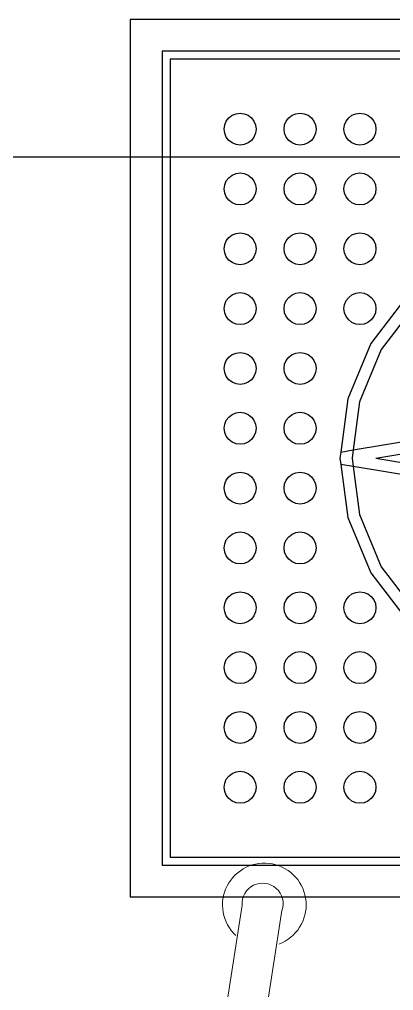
# Model space of a CAD drawing. Header units: millimetres. Extents: x 2562 to 7288, y 778 to 5635.
# Drawn here: x 5853.87 to 5863.24, y 1569.69 to 1594.03 of the extents above; entities that cross this region are included whole.
import ezdxf

# ---------------------------------------------------------------- set-up
doc = ezdxf.new("R2010")
doc.units = ezdxf.units.MM
doc.layers.add('0-gnl-gor3', color=252, linetype='Continuous')
doc.layers.add('2-tef-sabit', color=251, linetype='Continuous')

# ---------------------------------------------------------------- blocks, each defined once
blk = doc.blocks.new('pitcher rinser')
for p, q in [((58064.04, 6468.01), (58064.04, 6248.01)), ((58284.04, 6248.01), (58284.04, 6468.01)), ((58276.04, 6256.01), (58276.04, 6460.01)), ((58072.04, 6458.01), (58072.04, 6258.01)), ((58074.04, 6458.01), (58074.04, 6258.01)), ((58274.04, 6258.01), (58274.04, 6458.01)), ((58171.97, 6303.81), (58164.79, 6346.64)), ((58174.04, 6309.46), (58167.81, 6346.64)), ((58174.04, 6309.46), (58180.27, 6346.64)), ((58183.3, 6346.64), (58176.12, 6303.81)), ((58136.72, 6318.57), (58146.81, 6310.84)), ((58201.28, 6310.84), (58211.36, 6318.57)), ((58134.59, 6316.43), (58145.29, 6308.22)), ((58202.79, 6308.22), (58213.5, 6316.43)), ((58146.81, 6310.84), (58159.94, 6305.4)), ((58188.14, 6305.4), (58201.28, 6310.84)), ((58088.08, 6307.51), (58088.72, 6308.34)), ((58088.72, 6308.34), (58089.54, 6308.98)), ((58089.54, 6308.98), (58090.51, 6309.38)), ((58090.51, 6309.38), (58091.54, 6309.51)), ((58091.54, 6309.51), (58092.58, 6309.38)), ((58092.58, 6309.38), (58093.54, 6308.98)), ((58093.54, 6308.98), (58094.37, 6308.34)), ((58094.37, 6308.34), (58095.01, 6307.51)), ((58103.08, 6307.51), (58103.72, 6308.34)), ((58103.72, 6308.34), (58104.54, 6308.98)), ((58104.54, 6308.98), (58105.51, 6309.38)), ((58105.51, 6309.38), (58106.54, 6309.51)), ((58106.54, 6309.51), (58107.58, 6309.38)), ((58107.58, 6309.38), (58108.54, 6308.98)), ((58108.54, 6308.98), (58109.37, 6308.34)), ((58109.37, 6308.34), (58110.01, 6307.51)), ((58118.08, 6307.51), (58118.72, 6308.34)), ((58118.72, 6308.34), (58119.54, 6308.98)), ((58119.54, 6308.98), (58120.51, 6309.38)), ((58120.51, 6309.38), (58121.54, 6309.51)), ((58121.54, 6309.51), (58122.58, 6309.38)), ((58122.58, 6309.38), (58123.54, 6308.98)), ((58123.54, 6308.98), (58124.37, 6308.34)), ((58124.37, 6308.34), (58125.01, 6307.51)), ((58133.08, 6307.51), (58133.72, 6308.34)), ((58133.72, 6308.34), (58134.54, 6308.98)), ((58134.54, 6308.98), (58135.51, 6309.38)), ((58135.51, 6309.38), (58136.54, 6309.51)), ((58136.54, 6309.51), (58137.58, 6309.38)), ((58137.58, 6309.38), (58138.54, 6308.98)), ((58138.54, 6308.98), (58139.37, 6308.34)), ((58139.37, 6308.34), (58140.01, 6307.51)), ((58145.29, 6308.22), (58159.16, 6302.47)), ((58188.93, 6302.47), (58202.79, 6308.22)), ((58208.08, 6307.51), (58208.72, 6308.34)), ((58208.72, 6308.34), (58209.54, 6308.98)), ((58209.54, 6308.98), (58210.51, 6309.38)), ((58210.51, 6309.38), (58211.54, 6309.51)), ((58211.54, 6309.51), (58212.58, 6309.38)), ((58212.58, 6309.38), (58213.54, 6308.98)), ((58213.54, 6308.98), (58214.37, 6308.34)), ((58214.37, 6308.34), (58215.01, 6307.51)), ((58223.08, 6307.51), (58223.72, 6308.34)), ((58223.72, 6308.34), (58224.54, 6308.98)), ((58224.54, 6308.98), (58225.51, 6309.38)), ((58225.51, 6309.38), (58226.54, 6309.51)), ((58226.54, 6309.51), (58227.58, 6309.38)), ((58227.58, 6309.38), (58228.54, 6308.98)), ((58228.54, 6308.98), (58229.37, 6308.34)), ((58229.37, 6308.34), (58230.01, 6307.51)), ((58238.08, 6307.51), (58238.72, 6308.34)), ((58238.72, 6308.34), (58239.54, 6308.98)), ((58239.54, 6308.98), (58240.51, 6309.38)), ((58240.51, 6309.38), (58241.54, 6309.51)), ((58241.54, 6309.51), (58242.58, 6309.38)), ((58242.58, 6309.38), (58243.54, 6308.98)), ((58243.54, 6308.98), (58244.37, 6308.34)), ((58244.37, 6308.34), (58245.01, 6307.51)), ((58253.08, 6307.51), (58253.72, 6308.34)), ((58253.72, 6308.34), (58254.54, 6308.98)), ((58254.54, 6308.98), (58255.51, 6309.38)), ((58255.51, 6309.38), (58256.54, 6309.51)), ((58256.54, 6309.51), (58257.58, 6309.38)), ((58257.58, 6309.38), (58258.54, 6308.98)), ((58258.54, 6308.98), (58259.37, 6308.34)), ((58259.37, 6308.34), (58260.01, 6307.51)), ((58087.54, 6305.51), (58087.68, 6306.55)), ((58087.68, 6306.55), (58088.08, 6307.51)), ((58095.01, 6307.51), (58095.41, 6306.55)), ((58095.41, 6306.55), (58095.54, 6305.51)), ((58102.54, 6305.51), (58102.68, 6306.55)), ((58102.68, 6306.55), (58103.08, 6307.51)), ((58110.01, 6307.51), (58110.41, 6306.55)), ((58110.41, 6306.55), (58110.54, 6305.51)), ((58117.54, 6305.51), (58117.68, 6306.55)), ((58117.68, 6306.55), (58118.08, 6307.51)), ((58125.01, 6307.51), (58125.41, 6306.55)), ((58125.41, 6306.55), (58125.54, 6305.51)), ((58132.54, 6305.51), (58132.68, 6306.55)), ((58132.68, 6306.55), (58133.08, 6307.51)), ((58140.01, 6307.51), (58140.41, 6306.55)), ((58140.41, 6306.55), (58140.54, 6305.51)), ((58207.54, 6305.51), (58207.68, 6306.55)), ((58207.68, 6306.55), (58208.08, 6307.51)), ((58215.01, 6307.51), (58215.41, 6306.55)), ((58215.41, 6306.55), (58215.54, 6305.51)), ((58222.54, 6305.51), (58222.68, 6306.55)), ((58222.68, 6306.55), (58223.08, 6307.51)), ((58230.01, 6307.51), (58230.41, 6306.55)), ((58230.41, 6306.55), (58230.54, 6305.51)), ((58237.54, 6305.51), (58237.68, 6306.55)), ((58237.68, 6306.55), (58238.08, 6307.51)), ((58245.01, 6307.51), (58245.41, 6306.55)), ((58245.41, 6306.55), (58245.54, 6305.51)), ((58252.54, 6305.51), (58252.68, 6306.55)), ((58252.68, 6306.55), (58253.08, 6307.51)), ((58260.01, 6307.51), (58260.41, 6306.55)), ((58260.41, 6306.55), (58260.54, 6305.51)), ((58087.68, 6304.48), (58087.54, 6305.51)), ((58088.08, 6303.51), (58087.68, 6304.48)), ((58088.72, 6302.69), (58088.08, 6303.51)), ((58095.01, 6303.51), (58094.37, 6302.69)), ((58095.41, 6304.48), (58095.01, 6303.51)), ((58095.54, 6305.51), (58095.41, 6304.48)), ((58102.68, 6304.48), (58102.54, 6305.51)), ((58103.08, 6303.51), (58102.68, 6304.48)), ((58103.72, 6302.69), (58103.08, 6303.51)), ((58110.01, 6303.51), (58109.37, 6302.69)), ((58110.41, 6304.48), (58110.01, 6303.51)), ((58110.54, 6305.51), (58110.41, 6304.48)), ((58117.68, 6304.48), (58117.54, 6305.51)), ((58118.08, 6303.51), (58117.68, 6304.48)), ((58118.72, 6302.69), (58118.08, 6303.51)), ((58125.01, 6303.51), (58124.37, 6302.69)), ((58125.41, 6304.48), (58125.01, 6303.51)), ((58125.54, 6305.51), (58125.41, 6304.48)), ((58132.68, 6304.48), (58132.54, 6305.51)), ((58133.08, 6303.51), (58132.68, 6304.48)), ((58133.72, 6302.69), (58133.08, 6303.51)), ((58140.01, 6303.51), (58139.37, 6302.69)), ((58140.41, 6304.48), (58140.01, 6303.51)), ((58140.54, 6305.51), (58140.41, 6304.48)), ((58159.94, 6305.4), (58171.97, 6303.81)), ((58171.97, 6303.81), (58174.04, 6303.54)), ((58172.49, 6300.72), (58171.97, 6303.81)), ((58174.04, 6303.54), (58176.12, 6303.81)), ((58176.12, 6303.81), (58175.6, 6300.72)), ((58176.12, 6303.81), (58188.14, 6305.4)), ((58207.68, 6304.48), (58207.54, 6305.51)), ((58208.08, 6303.51), (58207.68, 6304.48)), ((58208.72, 6302.69), (58208.08, 6303.51)), ((58215.01, 6303.51), (58214.37, 6302.69)), ((58215.41, 6304.48), (58215.01, 6303.51)), ((58215.54, 6305.51), (58215.41, 6304.48)), ((58222.68, 6304.48), (58222.54, 6305.51)), ((58223.08, 6303.51), (58222.68, 6304.48)), ((58223.72, 6302.69), (58223.08, 6303.51)), ((58230.01, 6303.51), (58229.37, 6302.69)), ((58230.41, 6304.48), (58230.01, 6303.51)), ((58230.54, 6305.51), (58230.41, 6304.48)), ((58237.68, 6304.48), (58237.54, 6305.51)), ((58238.08, 6303.51), (58237.68, 6304.48)), ((58238.72, 6302.69), (58238.08, 6303.51)), ((58245.01, 6303.51), (58244.37, 6302.69)), ((58245.41, 6304.48), (58245.01, 6303.51)), ((58245.54, 6305.51), (58245.41, 6304.48)), ((58252.68, 6304.48), (58252.54, 6305.51)), ((58253.08, 6303.51), (58252.68, 6304.48)), ((58253.72, 6302.69), (58253.08, 6303.51)), ((58260.01, 6303.51), (58259.37, 6302.69)), ((58260.41, 6304.48), (58260.01, 6303.51)), ((58260.54, 6305.51), (58260.41, 6304.48)), ((58089.54, 6302.05), (58088.72, 6302.69)), ((58090.51, 6301.65), (58089.54, 6302.05)), ((58091.54, 6301.51), (58090.51, 6301.65)), ((58092.58, 6301.65), (58091.54, 6301.51)), ((58093.54, 6302.05), (58092.58, 6301.65)), ((58094.37, 6302.69), (58093.54, 6302.05)), ((58104.54, 6302.05), (58103.72, 6302.69)), ((58105.51, 6301.65), (58104.54, 6302.05)), ((58106.54, 6301.51), (58105.51, 6301.65)), ((58107.58, 6301.65), (58106.54, 6301.51)), ((58108.54, 6302.05), (58107.58, 6301.65)), ((58109.37, 6302.69), (58108.54, 6302.05)), ((58119.54, 6302.05), (58118.72, 6302.69)), ((58120.51, 6301.65), (58119.54, 6302.05)), ((58121.54, 6301.51), (58120.51, 6301.65)), ((58122.58, 6301.65), (58121.54, 6301.51)), ((58123.54, 6302.05), (58122.58, 6301.65)), ((58124.37, 6302.69), (58123.54, 6302.05)), ((58134.54, 6302.05), (58133.72, 6302.69)), ((58135.51, 6301.65), (58134.54, 6302.05)), ((58136.54, 6301.51), (58135.51, 6301.65)), ((58137.58, 6301.65), (58136.54, 6301.51)), ((58138.54, 6302.05), (58137.58, 6301.65)), ((58139.37, 6302.69), (58138.54, 6302.05)), ((58159.16, 6302.47), (58172.49, 6300.72)), ((58175.6, 6300.72), (58188.93, 6302.47)), ((58209.54, 6302.05), (58208.72, 6302.69)), ((58210.51, 6301.65), (58209.54, 6302.05)), ((58211.54, 6301.51), (58210.51, 6301.65)), ((58212.58, 6301.65), (58211.54, 6301.51)), ((58213.54, 6302.05), (58212.58, 6301.65)), ((58214.37, 6302.69), (58213.54, 6302.05)), ((58224.54, 6302.05), (58223.72, 6302.69)), ((58225.51, 6301.65), (58224.54, 6302.05)), ((58226.54, 6301.51), (58225.51, 6301.65)), ((58227.58, 6301.65), (58226.54, 6301.51)), ((58228.54, 6302.05), (58227.58, 6301.65)), ((58229.37, 6302.69), (58228.54, 6302.05)), ((58239.54, 6302.05), (58238.72, 6302.69)), ((58240.51, 6301.65), (58239.54, 6302.05)), ((58241.54, 6301.51), (58240.51, 6301.65)), ((58242.58, 6301.65), (58241.54, 6301.51)), ((58243.54, 6302.05), (58242.58, 6301.65)), ((58244.37, 6302.69), (58243.54, 6302.05)), ((58254.54, 6302.05), (58253.72, 6302.69)), ((58255.51, 6301.65), (58254.54, 6302.05)), ((58256.54, 6301.51), (58255.51, 6301.65)), ((58257.58, 6301.65), (58256.54, 6301.51)), ((58258.54, 6302.05), (58257.58, 6301.65)), ((58259.37, 6302.69), (58258.54, 6302.05)), ((58172.49, 6300.72), (58174.04, 6300.51)), ((58174.04, 6300.51), (58175.6, 6300.72)), ((58088.72, 6293.34), (58089.54, 6293.98)), ((58089.54, 6293.98), (58090.51, 6294.38)), ((58090.51, 6294.38), (58091.54, 6294.51)), ((58091.54, 6294.51), (58092.58, 6294.38)), ((58092.58, 6294.38), (58093.54, 6293.98)), ((58093.54, 6293.98), (58094.37, 6293.34)), ((58103.72, 6293.34), (58104.54, 6293.98)), ((58104.54, 6293.98), (58105.51, 6294.38)), ((58105.51, 6294.38), (58106.54, 6294.51)), ((58106.54, 6294.51), (58107.58, 6294.38)), ((58107.58, 6294.38), (58108.54, 6293.98)), ((58108.54, 6293.98), (58109.37, 6293.34)), ((58118.72, 6293.34), (58119.54, 6293.98)), ((58119.54, 6293.98), (58120.51, 6294.38)), ((58120.51, 6294.38), (58121.54, 6294.51)), ((58121.54, 6294.51), (58122.58, 6294.38)), ((58122.58, 6294.38), (58123.54, 6293.98)), ((58123.54, 6293.98), (58124.37, 6293.34)), ((58133.72, 6293.34), (58134.54, 6293.98)), ((58134.54, 6293.98), (58135.51, 6294.38)), ((58135.51, 6294.38), (58136.54, 6294.51)), ((58136.54, 6294.51), (58137.58, 6294.38)), ((58137.58, 6294.38), (58138.54, 6293.98)), ((58138.54, 6293.98), (58139.37, 6293.34)), ((58148.72, 6293.34), (58149.54, 6293.98)), ((58149.54, 6293.98), (58150.51, 6294.38)), ((58150.51, 6294.38), (58151.54, 6294.51)), ((58151.54, 6294.51), (58152.58, 6294.38)), ((58152.58, 6294.38), (58153.54, 6293.98)), ((58153.54, 6293.98), (58154.37, 6293.34)), ((58163.72, 6293.34), (58164.54, 6293.98)), ((58164.54, 6293.98), (58165.51, 6294.38)), ((58165.51, 6294.38), (58166.54, 6294.51)), ((58166.54, 6294.51), (58167.58, 6294.38)), ((58167.58, 6294.38), (58168.54, 6293.98)), ((58168.54, 6293.98), (58169.37, 6293.34)), ((58178.72, 6293.34), (58179.54, 6293.98)), ((58179.54, 6293.98), (58180.51, 6294.38)), ((58180.51, 6294.38), (58181.54, 6294.51)), ((58181.54, 6294.51), (58182.58, 6294.38)), ((58182.58, 6294.38), (58183.54, 6293.98)), ((58183.54, 6293.98), (58184.37, 6293.34)), ((58193.72, 6293.34), (58194.54, 6293.98)), ((58194.54, 6293.98), (58195.51, 6294.38)), ((58195.51, 6294.38), (58196.54, 6294.51)), ((58196.54, 6294.51), (58197.58, 6294.38)), ((58197.58, 6294.38), (58198.54, 6293.98)), ((58198.54, 6293.98), (58199.37, 6293.34)), ((58208.72, 6293.34), (58209.54, 6293.98)), ((58209.54, 6293.98), (58210.51, 6294.38)), ((58210.51, 6294.38), (58211.54, 6294.51)), ((58211.54, 6294.51), (58212.58, 6294.38)), ((58212.58, 6294.38), (58213.54, 6293.98)), ((58213.54, 6293.98), (58214.37, 6293.34)), ((58223.72, 6293.34), (58224.54, 6293.98)), ((58224.54, 6293.98), (58225.51, 6294.38)), ((58225.51, 6294.38), (58226.54, 6294.51)), ((58226.54, 6294.51), (58227.58, 6294.38)), ((58227.58, 6294.38), (58228.54, 6293.98)), ((58228.54, 6293.98), (58229.37, 6293.34)), ((58238.72, 6293.34), (58239.54, 6293.98)), ((58239.54, 6293.98), (58240.51, 6294.38)), ((58240.51, 6294.38), (58241.54, 6294.51)), ((58241.54, 6294.51), (58242.58, 6294.38)), ((58242.58, 6294.38), (58243.54, 6293.98)), ((58243.54, 6293.98), (58244.37, 6293.34)), ((58253.72, 6293.34), (58254.54, 6293.98)), ((58254.54, 6293.98), (58255.51, 6294.38)), ((58255.51, 6294.38), (58256.54, 6294.51)), ((58256.54, 6294.51), (58257.58, 6294.38)), ((58257.58, 6294.38), (58258.54, 6293.98)), ((58258.54, 6293.98), (58259.37, 6293.34)), ((58087.54, 6290.51), (58087.68, 6291.55)), ((58087.68, 6291.55), (58088.08, 6292.51)), ((58088.08, 6292.51), (58088.72, 6293.34)), ((58094.37, 6293.34), (58095.01, 6292.51)), ((58095.01, 6292.51), (58095.41, 6291.55)), ((58095.41, 6291.55), (58095.54, 6290.51)), ((58102.54, 6290.51), (58102.68, 6291.55)), ((58102.68, 6291.55), (58103.08, 6292.51)), ((58103.08, 6292.51), (58103.72, 6293.34)), ((58109.37, 6293.34), (58110.01, 6292.51)), ((58110.01, 6292.51), (58110.41, 6291.55)), ((58110.41, 6291.55), (58110.54, 6290.51)), ((58117.54, 6290.51), (58117.68, 6291.55)), ((58117.68, 6291.55), (58118.08, 6292.51)), ((58118.08, 6292.51), (58118.72, 6293.34)), ((58124.37, 6293.34), (58125.01, 6292.51)), ((58125.01, 6292.51), (58125.41, 6291.55)), ((58125.41, 6291.55), (58125.54, 6290.51)), ((58132.54, 6290.51), (58132.68, 6291.55)), ((58132.68, 6291.55), (58133.08, 6292.51)), ((58133.08, 6292.51), (58133.72, 6293.34)), ((58139.37, 6293.34), (58140.01, 6292.51)), ((58140.01, 6292.51), (58140.41, 6291.55)), ((58140.41, 6291.55), (58140.54, 6290.51)), ((58147.54, 6290.51), (58147.68, 6291.55)), ((58147.68, 6291.55), (58148.08, 6292.51)), ((58148.08, 6292.51), (58148.72, 6293.34)), ((58154.37, 6293.34), (58155.01, 6292.51)), ((58155.01, 6292.51), (58155.41, 6291.55)), ((58155.41, 6291.55), (58155.54, 6290.51)), ((58162.54, 6290.51), (58162.68, 6291.55)), ((58162.68, 6291.55), (58163.08, 6292.51)), ((58163.08, 6292.51), (58163.72, 6293.34)), ((58169.37, 6293.34), (58170.01, 6292.51)), ((58170.01, 6292.51), (58170.41, 6291.55)), ((58170.41, 6291.55), (58170.54, 6290.51)), ((58177.54, 6290.51), (58177.68, 6291.55)), ((58177.68, 6291.55), (58178.08, 6292.51)), ((58178.08, 6292.51), (58178.72, 6293.34)), ((58184.37, 6293.34), (58185.01, 6292.51)), ((58185.01, 6292.51), (58185.41, 6291.55)), ((58185.41, 6291.55), (58185.54, 6290.51)), ((58192.54, 6290.51), (58192.68, 6291.55)), ((58192.68, 6291.55), (58193.08, 6292.51)), ((58193.08, 6292.51), (58193.72, 6293.34)), ((58199.37, 6293.34), (58200.01, 6292.51)), ((58200.01, 6292.51), (58200.41, 6291.55)), ((58200.41, 6291.55), (58200.54, 6290.51)), ((58207.54, 6290.51), (58207.68, 6291.55)), ((58207.68, 6291.55), (58208.08, 6292.51)), ((58208.08, 6292.51), (58208.72, 6293.34)), ((58214.37, 6293.34), (58215.01, 6292.51)), ((58215.01, 6292.51), (58215.41, 6291.55)), ((58215.41, 6291.55), (58215.54, 6290.51)), ((58222.54, 6290.51), (58222.68, 6291.55)), ((58222.68, 6291.55), (58223.08, 6292.51)), ((58223.08, 6292.51), (58223.72, 6293.34)), ((58229.37, 6293.34), (58230.01, 6292.51)), ((58230.01, 6292.51), (58230.41, 6291.55)), ((58230.41, 6291.55), (58230.54, 6290.51)), ((58237.54, 6290.51), (58237.68, 6291.55)), ((58237.68, 6291.55), (58238.08, 6292.51)), ((58238.08, 6292.51), (58238.72, 6293.34)), ((58244.37, 6293.34), (58245.01, 6292.51)), ((58245.01, 6292.51), (58245.41, 6291.55)), ((58245.41, 6291.55), (58245.54, 6290.51)), ((58252.54, 6290.51), (58252.68, 6291.55)), ((58252.68, 6291.55), (58253.08, 6292.51)), ((58253.08, 6292.51), (58253.72, 6293.34)), ((58259.37, 6293.34), (58260.01, 6292.51)), ((58260.01, 6292.51), (58260.41, 6291.55)), ((58260.41, 6291.55), (58260.54, 6290.51)), ((58087.68, 6289.48), (58087.54, 6290.51)), ((58088.08, 6288.51), (58087.68, 6289.48)), ((58095.41, 6289.48), (58095.01, 6288.51)), ((58095.54, 6290.51), (58095.41, 6289.48)), ((58102.68, 6289.48), (58102.54, 6290.51)), ((58103.08, 6288.51), (58102.68, 6289.48)), ((58110.41, 6289.48), (58110.01, 6288.51)), ((58110.54, 6290.51), (58110.41, 6289.48)), ((58117.68, 6289.48), (58117.54, 6290.51)), ((58118.08, 6288.51), (58117.68, 6289.48)), ((58125.41, 6289.48), (58125.01, 6288.51)), ((58125.54, 6290.51), (58125.41, 6289.48)), ((58132.68, 6289.48), (58132.54, 6290.51)), ((58133.08, 6288.51), (58132.68, 6289.48)), ((58140.41, 6289.48), (58140.01, 6288.51)), ((58140.54, 6290.51), (58140.41, 6289.48)), ((58147.68, 6289.48), (58147.54, 6290.51)), ((58148.08, 6288.51), (58147.68, 6289.48)), ((58155.41, 6289.48), (58155.01, 6288.51)), ((58155.54, 6290.51), (58155.41, 6289.48)), ((58162.68, 6289.48), (58162.54, 6290.51)), ((58163.08, 6288.51), (58162.68, 6289.48)), ((58170.41, 6289.48), (58170.01, 6288.51)), ((58170.54, 6290.51), (58170.41, 6289.48)), ((58177.68, 6289.48), (58177.54, 6290.51)), ((58178.08, 6288.51), (58177.68, 6289.48)), ((58185.41, 6289.48), (58185.01, 6288.51)), ((58185.54, 6290.51), (58185.41, 6289.48)), ((58192.68, 6289.48), (58192.54, 6290.51)), ((58193.08, 6288.51), (58192.68, 6289.48)), ((58200.41, 6289.48), (58200.01, 6288.51)), ((58200.54, 6290.51), (58200.41, 6289.48)), ((58207.68, 6289.48), (58207.54, 6290.51)), ((58208.08, 6288.51), (58207.68, 6289.48)), ((58215.41, 6289.48), (58215.01, 6288.51)), ((58215.54, 6290.51), (58215.41, 6289.48)), ((58222.68, 6289.48), (58222.54, 6290.51)), ((58223.08, 6288.51), (58222.68, 6289.48)), ((58230.41, 6289.48), (58230.01, 6288.51)), ((58230.54, 6290.51), (58230.41, 6289.48)), ((58237.68, 6289.48), (58237.54, 6290.51)), ((58238.08, 6288.51), (58237.68, 6289.48)), ((58245.41, 6289.48), (58245.01, 6288.51)), ((58245.54, 6290.51), (58245.41, 6289.48)), ((58252.68, 6289.48), (58252.54, 6290.51)), ((58253.08, 6288.51), (58252.68, 6289.48)), ((58260.41, 6289.48), (58260.01, 6288.51)), ((58260.54, 6290.51), (58260.41, 6289.48)), ((58088.72, 6287.69), (58088.08, 6288.51)), ((58089.54, 6287.05), (58088.72, 6287.69)), ((58090.51, 6286.65), (58089.54, 6287.05)), ((58091.54, 6286.51), (58090.51, 6286.65)), ((58092.58, 6286.65), (58091.54, 6286.51)), ((58093.54, 6287.05), (58092.58, 6286.65)), ((58094.37, 6287.69), (58093.54, 6287.05)), ((58095.01, 6288.51), (58094.37, 6287.69)), ((58103.72, 6287.69), (58103.08, 6288.51)), ((58104.54, 6287.05), (58103.72, 6287.69)), ((58105.51, 6286.65), (58104.54, 6287.05)), ((58106.54, 6286.51), (58105.51, 6286.65)), ((58107.58, 6286.65), (58106.54, 6286.51)), ((58108.54, 6287.05), (58107.58, 6286.65)), ((58109.37, 6287.69), (58108.54, 6287.05)), ((58110.01, 6288.51), (58109.37, 6287.69)), ((58118.72, 6287.69), (58118.08, 6288.51)), ((58119.54, 6287.05), (58118.72, 6287.69)), ((58120.51, 6286.65), (58119.54, 6287.05)), ((58121.54, 6286.51), (58120.51, 6286.65)), ((58122.58, 6286.65), (58121.54, 6286.51)), ((58123.54, 6287.05), (58122.58, 6286.65)), ((58124.37, 6287.69), (58123.54, 6287.05)), ((58125.01, 6288.51), (58124.37, 6287.69)), ((58133.72, 6287.69), (58133.08, 6288.51)), ((58134.54, 6287.05), (58133.72, 6287.69)), ((58135.51, 6286.65), (58134.54, 6287.05)), ((58136.54, 6286.51), (58135.51, 6286.65)), ((58137.58, 6286.65), (58136.54, 6286.51)), ((58138.54, 6287.05), (58137.58, 6286.65)), ((58139.37, 6287.69), (58138.54, 6287.05)), ((58140.01, 6288.51), (58139.37, 6287.69)), ((58148.72, 6287.69), (58148.08, 6288.51)), ((58149.54, 6287.05), (58148.72, 6287.69)), ((58150.51, 6286.65), (58149.54, 6287.05)), ((58151.54, 6286.51), (58150.51, 6286.65)), ((58152.58, 6286.65), (58151.54, 6286.51)), ((58153.54, 6287.05), (58152.58, 6286.65)), ((58154.37, 6287.69), (58153.54, 6287.05)), ((58155.01, 6288.51), (58154.37, 6287.69)), ((58163.72, 6287.69), (58163.08, 6288.51)), ((58164.54, 6287.05), (58163.72, 6287.69)), ((58165.51, 6286.65), (58164.54, 6287.05)), ((58166.54, 6286.51), (58165.51, 6286.65)), ((58167.58, 6286.65), (58166.54, 6286.51)), ((58168.54, 6287.05), (58167.58, 6286.65)), ((58169.37, 6287.69), (58168.54, 6287.05)), ((58170.01, 6288.51), (58169.37, 6287.69)), ((58178.72, 6287.69), (58178.08, 6288.51)), ((58179.54, 6287.05), (58178.72, 6287.69)), ((58180.51, 6286.65), (58179.54, 6287.05)), ((58181.54, 6286.51), (58180.51, 6286.65)), ((58182.58, 6286.65), (58181.54, 6286.51)), ((58183.54, 6287.05), (58182.58, 6286.65)), ((58184.37, 6287.69), (58183.54, 6287.05)), ((58185.01, 6288.51), (58184.37, 6287.69)), ((58193.72, 6287.69), (58193.08, 6288.51)), ((58194.54, 6287.05), (58193.72, 6287.69)), ((58195.51, 6286.65), (58194.54, 6287.05)), ((58196.54, 6286.51), (58195.51, 6286.65)), ((58197.58, 6286.65), (58196.54, 6286.51)), ((58198.54, 6287.05), (58197.58, 6286.65)), ((58199.37, 6287.69), (58198.54, 6287.05)), ((58200.01, 6288.51), (58199.37, 6287.69)), ((58208.72, 6287.69), (58208.08, 6288.51)), ((58209.54, 6287.05), (58208.72, 6287.69)), ((58210.51, 6286.65), (58209.54, 6287.05)), ((58211.54, 6286.51), (58210.51, 6286.65)), ((58212.58, 6286.65), (58211.54, 6286.51)), ((58213.54, 6287.05), (58212.58, 6286.65)), ((58214.37, 6287.69), (58213.54, 6287.05)), ((58215.01, 6288.51), (58214.37, 6287.69)), ((58223.72, 6287.69), (58223.08, 6288.51)), ((58224.54, 6287.05), (58223.72, 6287.69)), ((58225.51, 6286.65), (58224.54, 6287.05)), ((58226.54, 6286.51), (58225.51, 6286.65)), ((58227.58, 6286.65), (58226.54, 6286.51)), ((58228.54, 6287.05), (58227.58, 6286.65)), ((58229.37, 6287.69), (58228.54, 6287.05)), ((58230.01, 6288.51), (58229.37, 6287.69)), ((58238.72, 6287.69), (58238.08, 6288.51)), ((58239.54, 6287.05), (58238.72, 6287.69)), ((58240.51, 6286.65), (58239.54, 6287.05)), ((58241.54, 6286.51), (58240.51, 6286.65)), ((58242.58, 6286.65), (58241.54, 6286.51)), ((58243.54, 6287.05), (58242.58, 6286.65)), ((58244.37, 6287.69), (58243.54, 6287.05)), ((58245.01, 6288.51), (58244.37, 6287.69)), ((58253.72, 6287.69), (58253.08, 6288.51)), ((58254.54, 6287.05), (58253.72, 6287.69)), ((58255.51, 6286.65), (58254.54, 6287.05)), ((58256.54, 6286.51), (58255.51, 6286.65)), ((58257.58, 6286.65), (58256.54, 6286.51)), ((58258.54, 6287.05), (58257.58, 6286.65)), ((58259.37, 6287.69), (58258.54, 6287.05)), ((58260.01, 6288.51), (58259.37, 6287.69)), ((58088.72, 6278.34), (58089.54, 6278.98)), ((58089.54, 6278.98), (58090.51, 6279.38)), ((58090.51, 6279.38), (58091.54, 6279.51)), ((58091.54, 6279.51), (58092.58, 6279.38)), ((58092.58, 6279.38), (58093.54, 6278.98)), ((58093.54, 6278.98), (58094.37, 6278.34)), ((58103.72, 6278.34), (58104.54, 6278.98)), ((58104.54, 6278.98), (58105.51, 6279.38)), ((58105.51, 6279.38), (58106.54, 6279.51)), ((58106.54, 6279.51), (58107.58, 6279.38)), ((58107.58, 6279.38), (58108.54, 6278.98)), ((58108.54, 6278.98), (58109.37, 6278.34)), ((58118.72, 6278.34), (58119.54, 6278.98)), ((58119.54, 6278.98), (58120.51, 6279.38)), ((58120.51, 6279.38), (58121.54, 6279.51)), ((58121.54, 6279.51), (58122.58, 6279.38)), ((58122.58, 6279.38), (58123.54, 6278.98)), ((58123.54, 6278.98), (58124.37, 6278.34)), ((58133.72, 6278.34), (58134.54, 6278.98)), ((58134.54, 6278.98), (58135.51, 6279.38)), ((58135.51, 6279.38), (58136.54, 6279.51)), ((58136.54, 6279.51), (58137.58, 6279.38)), ((58137.58, 6279.38), (58138.54, 6278.98)), ((58138.54, 6278.98), (58139.37, 6278.34)), ((58148.72, 6278.34), (58149.54, 6278.98)), ((58149.54, 6278.98), (58150.51, 6279.38)), ((58150.51, 6279.38), (58151.54, 6279.51)), ((58151.54, 6279.51), (58152.58, 6279.38)), ((58152.58, 6279.38), (58153.54, 6278.98)), ((58153.54, 6278.98), (58154.37, 6278.34)), ((58163.72, 6278.34), (58164.54, 6278.98)), ((58164.54, 6278.98), (58165.51, 6279.38)), ((58165.51, 6279.38), (58166.54, 6279.51)), ((58166.54, 6279.51), (58167.58, 6279.38)), ((58167.58, 6279.38), (58168.54, 6278.98)), ((58168.54, 6278.98), (58169.37, 6278.34)), ((58178.72, 6278.34), (58179.54, 6278.98)), ((58179.54, 6278.98), (58180.51, 6279.38)), ((58180.51, 6279.38), (58181.54, 6279.51)), ((58181.54, 6279.51), (58182.58, 6279.38)), ((58182.58, 6279.38), (58183.54, 6278.98)), ((58183.54, 6278.98), (58184.37, 6278.34)), ((58193.72, 6278.34), (58194.54, 6278.98)), ((58194.54, 6278.98), (58195.51, 6279.38)), ((58195.51, 6279.38), (58196.54, 6279.51)), ((58196.54, 6279.51), (58197.58, 6279.38)), ((58197.58, 6279.38), (58198.54, 6278.98)), ((58198.54, 6278.98), (58199.37, 6278.34)), ((58208.72, 6278.34), (58209.54, 6278.98)), ((58209.54, 6278.98), (58210.51, 6279.38)), ((58210.51, 6279.38), (58211.54, 6279.51)), ((58211.54, 6279.51), (58212.58, 6279.38)), ((58212.58, 6279.38), (58213.54, 6278.98)), ((58213.54, 6278.98), (58214.37, 6278.34)), ((58223.72, 6278.34), (58224.54, 6278.98)), ((58224.54, 6278.98), (58225.51, 6279.38)), ((58225.51, 6279.38), (58226.54, 6279.51)), ((58226.54, 6279.51), (58227.58, 6279.38)), ((58227.58, 6279.38), (58228.54, 6278.98)), ((58228.54, 6278.98), (58229.37, 6278.34)), ((58238.72, 6278.34), (58239.54, 6278.98)), ((58239.54, 6278.98), (58240.51, 6279.38)), ((58240.51, 6279.38), (58241.54, 6279.51)), ((58241.54, 6279.51), (58242.58, 6279.38)), ((58242.58, 6279.38), (58243.54, 6278.98)), ((58243.54, 6278.98), (58244.37, 6278.34)), ((58253.72, 6278.34), (58254.54, 6278.98)), ((58254.54, 6278.98), (58255.51, 6279.38)), ((58255.51, 6279.38), (58256.54, 6279.51)), ((58256.54, 6279.51), (58257.58, 6279.38)), ((58257.58, 6279.38), (58258.54, 6278.98)), ((58258.54, 6278.98), (58259.37, 6278.34)), ((58087.54, 6275.51), (58087.68, 6276.55)), ((58087.68, 6276.55), (58088.08, 6277.51)), ((58088.08, 6277.51), (58088.72, 6278.34)), ((58094.37, 6278.34), (58095.01, 6277.51)), ((58095.01, 6277.51), (58095.41, 6276.55)), ((58095.41, 6276.55), (58095.54, 6275.51)), ((58102.54, 6275.51), (58102.68, 6276.55)), ((58102.68, 6276.55), (58103.08, 6277.51)), ((58103.08, 6277.51), (58103.72, 6278.34)), ((58109.37, 6278.34), (58110.01, 6277.51)), ((58110.01, 6277.51), (58110.41, 6276.55)), ((58110.41, 6276.55), (58110.54, 6275.51)), ((58117.54, 6275.51), (58117.68, 6276.55)), ((58117.68, 6276.55), (58118.08, 6277.51)), ((58118.08, 6277.51), (58118.72, 6278.34)), ((58124.37, 6278.34), (58125.01, 6277.51)), ((58125.01, 6277.51), (58125.41, 6276.55)), ((58125.41, 6276.55), (58125.54, 6275.51)), ((58132.54, 6275.51), (58132.68, 6276.55)), ((58132.68, 6276.55), (58133.08, 6277.51)), ((58133.08, 6277.51), (58133.72, 6278.34)), ((58139.37, 6278.34), (58140.01, 6277.51)), ((58140.01, 6277.51), (58140.41, 6276.55)), ((58140.41, 6276.55), (58140.54, 6275.51)), ((58147.54, 6275.51), (58147.68, 6276.55)), ((58147.68, 6276.55), (58148.08, 6277.51)), ((58148.08, 6277.51), (58148.72, 6278.34)), ((58154.37, 6278.34), (58155.01, 6277.51)), ((58155.01, 6277.51), (58155.41, 6276.55)), ((58155.41, 6276.55), (58155.54, 6275.51)), ((58162.54, 6275.51), (58162.68, 6276.55)), ((58162.68, 6276.55), (58163.08, 6277.51)), ((58163.08, 6277.51), (58163.72, 6278.34)), ((58169.37, 6278.34), (58170.01, 6277.51)), ((58170.01, 6277.51), (58170.41, 6276.55)), ((58170.41, 6276.55), (58170.54, 6275.51)), ((58177.54, 6275.51), (58177.68, 6276.55)), ((58177.68, 6276.55), (58178.08, 6277.51)), ((58178.08, 6277.51), (58178.72, 6278.34)), ((58184.37, 6278.34), (58185.01, 6277.51)), ((58185.01, 6277.51), (58185.41, 6276.55)), ((58185.41, 6276.55), (58185.54, 6275.51)), ((58192.54, 6275.51), (58192.68, 6276.55)), ((58192.68, 6276.55), (58193.08, 6277.51)), ((58193.08, 6277.51), (58193.72, 6278.34)), ((58199.37, 6278.34), (58200.01, 6277.51)), ((58200.01, 6277.51), (58200.41, 6276.55)), ((58200.41, 6276.55), (58200.54, 6275.51)), ((58207.54, 6275.51), (58207.68, 6276.55)), ((58207.68, 6276.55), (58208.08, 6277.51)), ((58208.08, 6277.51), (58208.72, 6278.34)), ((58214.37, 6278.34), (58215.01, 6277.51)), ((58215.01, 6277.51), (58215.41, 6276.55)), ((58215.41, 6276.55), (58215.54, 6275.51)), ((58222.54, 6275.51), (58222.68, 6276.55)), ((58222.68, 6276.55), (58223.08, 6277.51)), ((58223.08, 6277.51), (58223.72, 6278.34)), ((58229.37, 6278.34), (58230.01, 6277.51)), ((58230.01, 6277.51), (58230.41, 6276.55)), ((58230.41, 6276.55), (58230.54, 6275.51)), ((58237.54, 6275.51), (58237.68, 6276.55)), ((58237.68, 6276.55), (58238.08, 6277.51)), ((58238.08, 6277.51), (58238.72, 6278.34)), ((58244.37, 6278.34), (58245.01, 6277.51)), ((58245.01, 6277.51), (58245.41, 6276.55)), ((58245.41, 6276.55), (58245.54, 6275.51)), ((58252.54, 6275.51), (58252.68, 6276.55)), ((58252.68, 6276.55), (58253.08, 6277.51)), ((58253.08, 6277.51), (58253.72, 6278.34)), ((58259.37, 6278.34), (58260.01, 6277.51)), ((58260.01, 6277.51), (58260.41, 6276.55)), ((58260.41, 6276.55), (58260.54, 6275.51)), ((58087.68, 6274.48), (58087.54, 6275.51)), ((58088.08, 6273.51), (58087.68, 6274.48)), ((58095.41, 6274.48), (58095.01, 6273.51)), ((58095.54, 6275.51), (58095.41, 6274.48)), ((58102.68, 6274.48), (58102.54, 6275.51)), ((58103.08, 6273.51), (58102.68, 6274.48)), ((58110.41, 6274.48), (58110.01, 6273.51)), ((58110.54, 6275.51), (58110.41, 6274.48)), ((58117.68, 6274.48), (58117.54, 6275.51)), ((58118.08, 6273.51), (58117.68, 6274.48)), ((58125.41, 6274.48), (58125.01, 6273.51)), ((58125.54, 6275.51), (58125.41, 6274.48)), ((58132.68, 6274.48), (58132.54, 6275.51)), ((58133.08, 6273.51), (58132.68, 6274.48)), ((58140.41, 6274.48), (58140.01, 6273.51)), ((58140.54, 6275.51), (58140.41, 6274.48)), ((58147.68, 6274.48), (58147.54, 6275.51)), ((58148.08, 6273.51), (58147.68, 6274.48)), ((58155.41, 6274.48), (58155.01, 6273.51)), ((58155.54, 6275.51), (58155.41, 6274.48)), ((58162.68, 6274.48), (58162.54, 6275.51)), ((58163.08, 6273.51), (58162.68, 6274.48)), ((58170.41, 6274.48), (58170.01, 6273.51)), ((58170.54, 6275.51), (58170.41, 6274.48)), ((58177.68, 6274.48), (58177.54, 6275.51)), ((58178.08, 6273.51), (58177.68, 6274.48)), ((58185.41, 6274.48), (58185.01, 6273.51)), ((58185.54, 6275.51), (58185.41, 6274.48)), ((58192.68, 6274.48), (58192.54, 6275.51)), ((58193.08, 6273.51), (58192.68, 6274.48)), ((58200.41, 6274.48), (58200.01, 6273.51)), ((58200.54, 6275.51), (58200.41, 6274.48)), ((58207.68, 6274.48), (58207.54, 6275.51)), ((58208.08, 6273.51), (58207.68, 6274.48)), ((58215.41, 6274.48), (58215.01, 6273.51)), ((58215.54, 6275.51), (58215.41, 6274.48)), ((58222.68, 6274.48), (58222.54, 6275.51)), ((58223.08, 6273.51), (58222.68, 6274.48)), ((58230.41, 6274.48), (58230.01, 6273.51)), ((58230.54, 6275.51), (58230.41, 6274.48)), ((58237.68, 6274.48), (58237.54, 6275.51)), ((58238.08, 6273.51), (58237.68, 6274.48)), ((58245.41, 6274.48), (58245.01, 6273.51)), ((58245.54, 6275.51), (58245.41, 6274.48)), ((58252.68, 6274.48), (58252.54, 6275.51)), ((58253.08, 6273.51), (58252.68, 6274.48)), ((58260.41, 6274.48), (58260.01, 6273.51)), ((58260.54, 6275.51), (58260.41, 6274.48)), ((58088.72, 6272.69), (58088.08, 6273.51)), ((58089.54, 6272.05), (58088.72, 6272.69)), ((58090.51, 6271.65), (58089.54, 6272.05)), ((58091.54, 6271.51), (58090.51, 6271.65)), ((58092.58, 6271.65), (58091.54, 6271.51)), ((58093.54, 6272.05), (58092.58, 6271.65)), ((58094.37, 6272.69), (58093.54, 6272.05)), ((58095.01, 6273.51), (58094.37, 6272.69)), ((58103.72, 6272.69), (58103.08, 6273.51)), ((58104.54, 6272.05), (58103.72, 6272.69)), ((58105.51, 6271.65), (58104.54, 6272.05)), ((58106.54, 6271.51), (58105.51, 6271.65)), ((58107.58, 6271.65), (58106.54, 6271.51)), ((58108.54, 6272.05), (58107.58, 6271.65)), ((58109.37, 6272.69), (58108.54, 6272.05)), ((58110.01, 6273.51), (58109.37, 6272.69)), ((58118.72, 6272.69), (58118.08, 6273.51)), ((58119.54, 6272.05), (58118.72, 6272.69)), ((58120.51, 6271.65), (58119.54, 6272.05)), ((58121.54, 6271.51), (58120.51, 6271.65)), ((58122.58, 6271.65), (58121.54, 6271.51)), ((58123.54, 6272.05), (58122.58, 6271.65)), ((58124.37, 6272.69), (58123.54, 6272.05)), ((58125.01, 6273.51), (58124.37, 6272.69)), ((58133.72, 6272.69), (58133.08, 6273.51)), ((58134.54, 6272.05), (58133.72, 6272.69)), ((58135.51, 6271.65), (58134.54, 6272.05)), ((58136.54, 6271.51), (58135.51, 6271.65)), ((58137.58, 6271.65), (58136.54, 6271.51)), ((58138.54, 6272.05), (58137.58, 6271.65)), ((58139.37, 6272.69), (58138.54, 6272.05)), ((58140.01, 6273.51), (58139.37, 6272.69)), ((58148.72, 6272.69), (58148.08, 6273.51)), ((58149.54, 6272.05), (58148.72, 6272.69)), ((58150.51, 6271.65), (58149.54, 6272.05)), ((58151.54, 6271.51), (58150.51, 6271.65)), ((58152.58, 6271.65), (58151.54, 6271.51)), ((58153.54, 6272.05), (58152.58, 6271.65)), ((58154.37, 6272.69), (58153.54, 6272.05)), ((58155.01, 6273.51), (58154.37, 6272.69)), ((58163.72, 6272.69), (58163.08, 6273.51)), ((58164.54, 6272.05), (58163.72, 6272.69)), ((58165.51, 6271.65), (58164.54, 6272.05)), ((58166.54, 6271.51), (58165.51, 6271.65)), ((58167.58, 6271.65), (58166.54, 6271.51)), ((58168.54, 6272.05), (58167.58, 6271.65)), ((58169.37, 6272.69), (58168.54, 6272.05)), ((58170.01, 6273.51), (58169.37, 6272.69)), ((58178.72, 6272.69), (58178.08, 6273.51)), ((58179.54, 6272.05), (58178.72, 6272.69)), ((58180.51, 6271.65), (58179.54, 6272.05)), ((58181.54, 6271.51), (58180.51, 6271.65)), ((58182.58, 6271.65), (58181.54, 6271.51)), ((58183.54, 6272.05), (58182.58, 6271.65)), ((58184.37, 6272.69), (58183.54, 6272.05)), ((58185.01, 6273.51), (58184.37, 6272.69)), ((58193.72, 6272.69), (58193.08, 6273.51)), ((58194.54, 6272.05), (58193.72, 6272.69)), ((58195.51, 6271.65), (58194.54, 6272.05)), ((58196.54, 6271.51), (58195.51, 6271.65)), ((58197.58, 6271.65), (58196.54, 6271.51)), ((58198.54, 6272.05), (58197.58, 6271.65)), ((58199.37, 6272.69), (58198.54, 6272.05)), ((58200.01, 6273.51), (58199.37, 6272.69)), ((58208.72, 6272.69), (58208.08, 6273.51)), ((58209.54, 6272.05), (58208.72, 6272.69)), ((58210.51, 6271.65), (58209.54, 6272.05)), ((58211.54, 6271.51), (58210.51, 6271.65)), ((58212.58, 6271.65), (58211.54, 6271.51)), ((58213.54, 6272.05), (58212.58, 6271.65)), ((58214.37, 6272.69), (58213.54, 6272.05)), ((58215.01, 6273.51), (58214.37, 6272.69)), ((58223.72, 6272.69), (58223.08, 6273.51)), ((58224.54, 6272.05), (58223.72, 6272.69)), ((58225.51, 6271.65), (58224.54, 6272.05)), ((58226.54, 6271.51), (58225.51, 6271.65)), ((58227.58, 6271.65), (58226.54, 6271.51)), ((58228.54, 6272.05), (58227.58, 6271.65)), ((58229.37, 6272.69), (58228.54, 6272.05)), ((58230.01, 6273.51), (58229.37, 6272.69)), ((58238.72, 6272.69), (58238.08, 6273.51)), ((58239.54, 6272.05), (58238.72, 6272.69)), ((58240.51, 6271.65), (58239.54, 6272.05)), ((58241.54, 6271.51), (58240.51, 6271.65)), ((58242.58, 6271.65), (58241.54, 6271.51)), ((58243.54, 6272.05), (58242.58, 6271.65)), ((58244.37, 6272.69), (58243.54, 6272.05)), ((58245.01, 6273.51), (58244.37, 6272.69)), ((58253.72, 6272.69), (58253.08, 6273.51)), ((58254.54, 6272.05), (58253.72, 6272.69)), ((58255.51, 6271.65), (58254.54, 6272.05)), ((58256.54, 6271.51), (58255.51, 6271.65)), ((58257.58, 6271.65), (58256.54, 6271.51)), ((58258.54, 6272.05), (58257.58, 6271.65)), ((58259.37, 6272.69), (58258.54, 6272.05)), ((58260.01, 6273.51), (58259.37, 6272.69)), ((58072.04, 6258.01), (58072.04, 6256.01)), ((58074.04, 6258.01), (58076.04, 6258.01)), ((58076.04, 6258.01), (58274.04, 6258.01)), ((58072.04, 6256.01), (58276.04, 6256.01)), ((58064.04, 6248.01), (58284.04, 6248.01))]:
    blk.add_line(p, q)
blk = doc.blocks.new('2 GROUP COFFEE MACHINE')
at = {"layer": '0-gnl-gor3', "lineweight": 9}
for p, q in [((-354.87, 165.2, -129.04), (-318.4, 170.84, -129.04)), ((-353.49, 155.21, -129.04), (-317.92, 160.73, -129.04))]:
    blk.add_line(p, q, dxfattribs=at)
for centre, radius, start, end in [((-354.93, 159.6, -129.04), 10.47, 42.7362, 339.6396), ((-355.22, 160.06, -129.04), 5.15, 86.1108, 289.5561)]:
    blk.add_arc(centre, radius, start, end, dxfattribs=at)
blk = doc.blocks.new('DELIUNIT')
at = {"layer": '0-gnl-gor3'}
blk.add_lwpolyline([(-100, -59), (-144.989, -59), (-144.989, 0), (-100, 0)], close=True, dxfattribs=at)
at = {"layer": '0-gnl-gor3', "xscale": 0.1, "yscale": 0.1, "zscale": 0.1}
blk.add_blockref('pitcher rinser', (-5954.837, -652.01), dxfattribs=at)
at = {"layer": '0-gnl-gor3', "xscale": -0.1, "yscale": 0.1, "zscale": 0.1, "rotation": 180}
blk.add_blockref('2 GROUP COFFEE MACHINE', (-90.742, -7.892, -53.564), dxfattribs=at)

msp = doc.modelspace()

# ---------------------------------------------------------------- block references
at = {"layer": '2-tef-sabit', "rotation": 270}
msp.add_blockref('DELIUNIT', (5883.854, 1445.602), dxfattribs=at)

doc.saveas('drawing.dxf')
